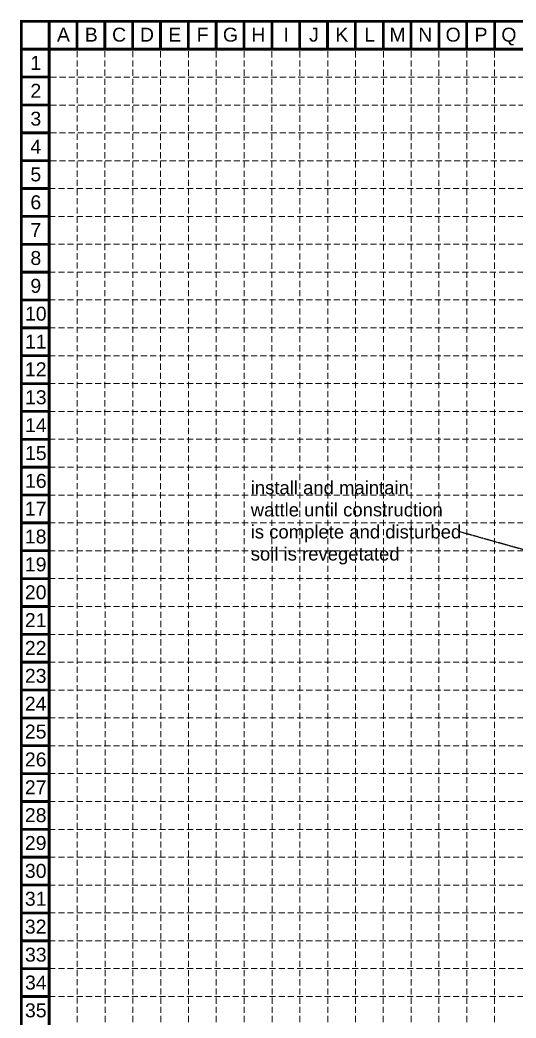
# Model space of a CAD drawing. Header units: inches. Extents: x 2600819 to 2602871, y 7032016 to 7035296.
# Drawn here: x 2600819 to 2601731, y 7033463 to 7035296 of the extents above; entities that cross this region are included whole.
import ezdxf
from ezdxf.enums import TextEntityAlignment as Align

# ---------------------------------------------------------------- set-up
doc = ezdxf.new("R2010")
doc.units = ezdxf.units.IN
doc.header["$MEASUREMENT"] = 0
doc.linetypes.add('HIDDEN', pattern=[0.375, 0.25, -0.125])
for name, color, linetype in [('BASE', 7, 'Continuous'), ('GRID', 254, 'HIDDEN'), ('LIMITS OF DISTURBANCE', 1, 'HIDDEN'), ('TREET', 250, 'Continuous')]:
    doc.layers.add(name, color=color, linetype=linetype)
doc.styles.get("Standard").update_dxf_attribs({"font": 'ARIAL.TTF'})

msp = doc.modelspace()

# ---------------------------------------------------------------- linework, layer by layer
at = {"layer": 'BASE', "color": 9}
msp.add_line((2600872.4, 7035242.4), (2602816.9, 7035242.4), dxfattribs=at)
at = {"layer": 'BASE', "const_width": 5.12}
for points in [[(2600872.4, 7035293.5), (2600821.2, 7035293.5)], [(2600872.4, 7035293.5), (2600872.4, 7035242.4)], [(2600923.6, 7035293.5), (2600923.6, 7035242.4)], [(2600974.7, 7035293.5), (2600974.7, 7035242.4)], [(2601025.9, 7035293.5), (2601025.9, 7035242.4)], [(2601077.1, 7035293.5), (2601077.1, 7035242.4)], [(2601128.3, 7035293.5), (2601128.3, 7035242.4)], [(2601179.4, 7035293.5), (2601179.4, 7035242.4)], [(2601230.6, 7035293.5), (2601230.6, 7035242.4)], [(2601281.8, 7035293.5), (2601281.8, 7035242.4)], [(2601332.9, 7035293.5), (2601332.9, 7035242.4)], [(2601384.1, 7035293.5), (2601384.1, 7035242.4)], [(2601435.3, 7035293.5), (2601435.3, 7035242.4)], [(2601486.5, 7035293.5), (2601486.5, 7035242.4)], [(2601537.6, 7035293.5), (2601537.6, 7035242.4)], [(2601588.8, 7035293.5), (2601588.8, 7035242.4)], [(2601640, 7035293.5), (2601640, 7035242.4)], [(2601691.1, 7035293.5), (2601691.1, 7035242.4)], [(2600872.4, 7035242.4), (2600821.2, 7035242.4)], [(2600872.4, 7035191.2), (2600821.2, 7035191.2)], [(2600872.4, 7035140), (2600821.2, 7035140)], [(2600872.4, 7035088.9), (2600821.2, 7035088.9)], [(2600872.4, 7035037.7), (2600821.2, 7035037.7)], [(2600872.4, 7034986.5), (2600821.2, 7034986.5)], [(2600872.4, 7034935.3), (2600821.2, 7034935.3)], [(2600872.4, 7034884.2), (2600821.2, 7034884.2)], [(2600872.4, 7034833), (2600821.2, 7034833)], [(2600872.4, 7034781.8), (2600821.2, 7034781.8)], [(2600872.4, 7034730.6), (2600821.2, 7034730.6)], [(2600872.4, 7034679.5), (2600821.2, 7034679.5)], [(2600872.4, 7034628.3), (2600821.2, 7034628.3)], [(2600872.4, 7034577.1), (2600821.2, 7034577.1)], [(2600872.4, 7034526), (2600821.2, 7034526)], [(2600872.4, 7034474.8), (2600821.2, 7034474.8)], [(2600872.4, 7034423.6), (2600821.2, 7034423.6)], [(2600872.4, 7034372.4), (2600821.2, 7034372.4)], [(2600872.4, 7034321.3), (2600821.2, 7034321.3)], [(2600872.4, 7034270.1), (2600821.2, 7034270.1)], [(2600872.4, 7034218.9), (2600821.2, 7034218.9)], [(2600872.4, 7034167.7), (2600821.2, 7034167.7)], [(2600872.4, 7034116.6), (2600821.2, 7034116.6)], [(2600872.4, 7034065.4), (2600821.2, 7034065.4)], [(2600872.4, 7034014.2), (2600821.2, 7034014.2)], [(2600872.4, 7033963.1), (2600821.2, 7033963.1)], [(2600872.4, 7033911.9), (2600821.2, 7033911.9)], [(2600872.4, 7033860.7), (2600821.2, 7033860.7)], [(2600872.4, 7033809.5), (2600821.2, 7033809.5)], [(2600872.4, 7033758.4), (2600821.2, 7033758.4)], [(2600872.4, 7033707.2), (2600821.2, 7033707.2)], [(2600872.4, 7033656), (2600821.2, 7033656)], [(2600872.4, 7033604.9), (2600821.2, 7033604.9)], [(2600872.4, 7033553.7), (2600821.2, 7033553.7)], [(2600872.4, 7033502.5), (2600821.2, 7033502.5)]]:
    msp.add_lwpolyline(points, dxfattribs=at)
for points in [[(2602868.1, 7032018.5), (2602868.1, 7035293.5), (2600821.2, 7035293.5), (2600821.2, 7032018.5)], [(2602816.9, 7032069.7), (2602816.9, 7035242.4), (2600872.4, 7035242.4), (2600872.4, 7032069.7)]]:
    msp.add_lwpolyline(points, close=True, dxfattribs=at)
at = {"layer": 'GRID', "color": 252, "linetype": 'HIDDEN', "lineweight": 0, "ltscale": 45}
for p, q in [((2600924, 7032274.4), (2600923.8, 7035240.4)), ((2600975.4, 7032274.4), (2600974.8, 7035240.4)), ((2601026.4, 7032274.4), (2601026, 7035240.3)), ((2601077.9, 7032274.3), (2601077.1, 7035240.2)), ((2601128.6, 7032274.3), (2601128.4, 7035240.6)), ((2601179.4, 7032274.3), (2601179.6, 7035240.5)), ((2601231, 7032274.3), (2601230.7, 7035240.3)), ((2601282.4, 7032274.3), (2601281.8, 7035240.4)), ((2601333.1, 7032274.3), (2601333.1, 7035240.3)), ((2601384.4, 7032274.3), (2601384.4, 7035240.3)), ((2601435.3, 7032274.3), (2601435.4, 7035240.3)), ((2601486.5, 7032274.3), (2601486.8, 7035240.2)), ((2601537.6, 7032274.3), (2601537.6, 7035242.4)), ((2601588.8, 7032274.3), (2601588.8, 7035242.4)), ((2601640, 7032274.3), (2601640, 7035242.4)), ((2601691.1, 7032274.3), (2601691.1, 7035242.4)), ((2600874.7, 7035190.9), (2602816.1, 7035191.1)), ((2600874.7, 7035139.5), (2602816.1, 7035139.9)), ((2600874.4, 7035088.5), (2602816.9, 7035088.9)), ((2600874.3, 7035037.4), (2602816.9, 7035037.7)), ((2600872.4, 7034986.5), (2602816.9, 7034986.5)), ((2600872.4, 7034935.3), (2602816.9, 7034935.3)), ((2600872.4, 7034884.2), (2602816.9, 7034884.2)), ((2600872.4, 7034833), (2602816.9, 7034833)), ((2600872.4, 7034781.8), (2602816.9, 7034781.8)), ((2600872.4, 7034730.6), (2602816.9, 7034730.6)), ((2600872.4, 7034679.5), (2602816.9, 7034679.5)), ((2600872.4, 7034628.3), (2602816.9, 7034628.3)), ((2600872.4, 7034577.1), (2602816.9, 7034577.1)), ((2600872.4, 7034526), (2602816.9, 7034526)), ((2600872.4, 7034474.8), (2602816.9, 7034474.8)), ((2600872.4, 7034423.6), (2602816.9, 7034423.6)), ((2600872.4, 7034372.4), (2602816.9, 7034372.4)), ((2600872.4, 7034321.3), (2602816.9, 7034321.3)), ((2600872.4, 7034270.1), (2602816.9, 7034270.1)), ((2600872.4, 7034218.9), (2602816.9, 7034218.9)), ((2600872.4, 7034167.7), (2602816.9, 7034167.7)), ((2600872.4, 7034116.6), (2602816.9, 7034116.6)), ((2600872.4, 7034065.4), (2602816.9, 7034065.4)), ((2600872.4, 7034014.2), (2602816.9, 7034014.2)), ((2600872.4, 7033963.1), (2602816.9, 7033963.1)), ((2600872.4, 7033911.9), (2602816.9, 7033911.9)), ((2600872.4, 7033860.7), (2602816.9, 7033860.7)), ((2600872.4, 7033809.5), (2602816.9, 7033809.5)), ((2600872.4, 7033758.4), (2602816.9, 7033758.4)), ((2600872.4, 7033707.2), (2602816.9, 7033707.2)), ((2600872.4, 7033656), (2602816.9, 7033656)), ((2600872.4, 7033604.9), (2602816.9, 7033604.9)), ((2600872.4, 7033553.7), (2602816.9, 7033553.7)), ((2600872.4, 7033502.5), (2602816.9, 7033502.5))]:
    msp.add_line(p, q, dxfattribs=at)
at = {"layer": 'LIMITS OF DISTURBANCE', "color": 7}
msp.add_lwpolyline([(2601850.5, 7034293.2), (2601626.5, 7034356.1)], dxfattribs=at)

# ---------------------------------------------------------------- texts
at = {"layer": 'BASE'}
for s, height, p in [('A', 25.6, (2600898.6, 7035269.1)), ('B', 25.6, (2600949.8, 7035269.1)), ('C', 25.6, (2601000.9, 7035269.1)), ('D', 25.6, (2601052.1, 7035269.1)), ('E', 25.6, (2601103.3, 7035269.1)), ('F', 25.6, (2601154.5, 7035269.1)), ('G', 25.6, (2601205.6, 7035269.1)), ('H', 25.6, (2601256.8, 7035269.1)), ('I', 25.6, (2601308, 7035269.1)), ('J', 25.6, (2601359.1, 7035269.1)), ('K', 25.6, (2601410.3, 7035269.1)), ('L', 25.6, (2601461.5, 7035269.1)), ('M', 25.6, (2601512.7, 7035269.1)), ('N', 25.6, (2601563.8, 7035269.1)), ('O', 25.6, (2601615, 7035269.1)), ('P', 25.6, (2601666.2, 7035269.1)), ('Q', 25.6, (2601717.4, 7035269.1)), ('1', 25.6, (2600847.7, 7035217.4)), ('1', 25.6, (2600847.8, 7035217.1)), ('2', 25.6, (2600847.8, 7035166)), ('3', 25.6, (2600847.8, 7035114.8)), ('4', 25.6, (2600847.8, 7035063.6)), ('5', 25.6, (2600847.8, 7035012.5)), ('6', 25.6, (2600847.8, 7034961.3)), ('7', 25.6, (2600847.8, 7034910.1)), ('8', 25.6, (2600847.8, 7034858.9)), ('9', 25.6, (2600847.8, 7034807.8)), ('10', 25.59, (2600847.8, 7034756.6)), ('11', 25.59, (2600847.8, 7034705.4)), ('12', 25.59, (2600847.7, 7034654.5)), ('13', 25.59, (2600847.8, 7034603.1)), ('14', 25.59, (2600847.8, 7034551.9)), ('15', 25.59, (2600847.8, 7034500.7)), ('16', 25.59, (2600847.8, 7034449.6)), ('17', 25.59, (2600847.6, 7034398.5)), ('18', 25.59, (2600847.6, 7034347.4)), ('19', 25.59, (2600847.6, 7034296.2)), ('20', 25.59, (2600847.6, 7034245)), ('21', 25.59, (2600847.6, 7034193.8)), ('22', 25.59, (2600847.6, 7034142.7)), ('23', 25.59, (2600847.6, 7034091.5)), ('24', 25.59, (2600847.6, 7034040.3)), ('25', 25.59, (2600847.6, 7033989.1)), ('26', 25.59, (2600847.6, 7033938)), ('27', 25.59, (2600847.6, 7033886.8)), ('28', 25.59, (2600847.6, 7033835.6)), ('29', 25.59, (2600847.6, 7033784.5)), ('30', 25.59, (2600847.6, 7033733.3)), ('31', 25.59, (2600847.6, 7033682.1)), ('32', 25.59, (2600847.6, 7033630.9)), ('33', 25.59, (2600847.8, 7033579.4)), ('34', 25.59, (2600847.8, 7033528.2)), ('35', 25.59, (2600847.8, 7033477.1))]:
    msp.add_text(s, height=height, dxfattribs=at).set_placement(p, align=Align.MIDDLE_CENTER)
at = {"layer": 'TREET', "insert": (2601242.9, 7034449.2), "char_height": 24.308, "width": 17700.591, "attachment_point": 1}
msp.add_mtext('install and maintain \\Pwattle until construction \\Pis complete and disturbed \\Psoil is revegetated   ', dxfattribs=at)

doc.saveas('drawing.dxf')
